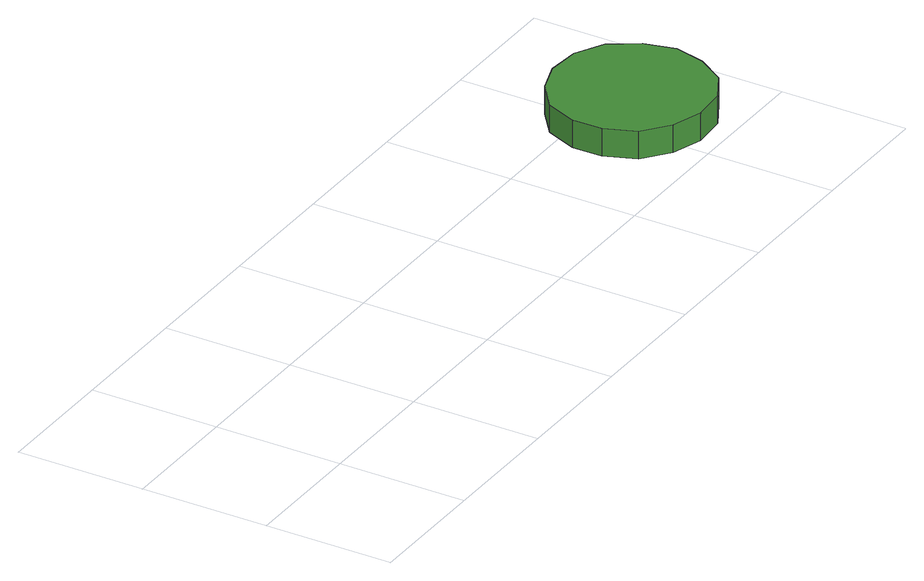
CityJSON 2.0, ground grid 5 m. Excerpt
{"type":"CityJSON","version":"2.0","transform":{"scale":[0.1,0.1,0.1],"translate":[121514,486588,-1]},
"CityObjects":{
"tree1":{"type":"SolitaryVegetationObject","attributes":{"function":"something"},"geometry":[{"type":"MultiSurface","lod":"1","boundaries":[[[0,1,2,3,4,5,6,7,8,9,10,11,12,13,14]],[[15,16,17,18,19,20,21,22,23,24,25,26,27,28,29]],[[0,29,28,1]],[[1,28,27,2]],[[2,27,26,3]],[[3,26,25,4]],[[4,25,24,5]],[[5,24,23,6]],[[6,23,22,7]],[[7,22,21,8]],[[8,21,20,9]],[[9,20,19,10]],[[10,19,18,11]],[[11,18,17,12]],[[12,17,16,13]],[[13,16,15,14]],[[14,15,29,0]]]}]},
"tree2":{"type":"SolitaryVegetationObject","attributes":{"function":"something"}}
},
"vertices":[
[291,37,19],[288,49,19],[281,60,19],[270,66,19],[257,67,19],[245,63,19],[235,55,19],[230,43,19],[230,31,19],[235,19,19],[245,11,19],[257,7,19],[270,8,19],[281,14,19],[288,25,19],[288,25,8],[281,14,8],[270,8,8],[257,7,8],[245,11,8],[235,19,8],[230,31,8],[230,43,8],[235,55,8],[245,63,8],[257,67,8],[270,66,8],[281,60,8],[288,49,8],[291,37,8]
]}
